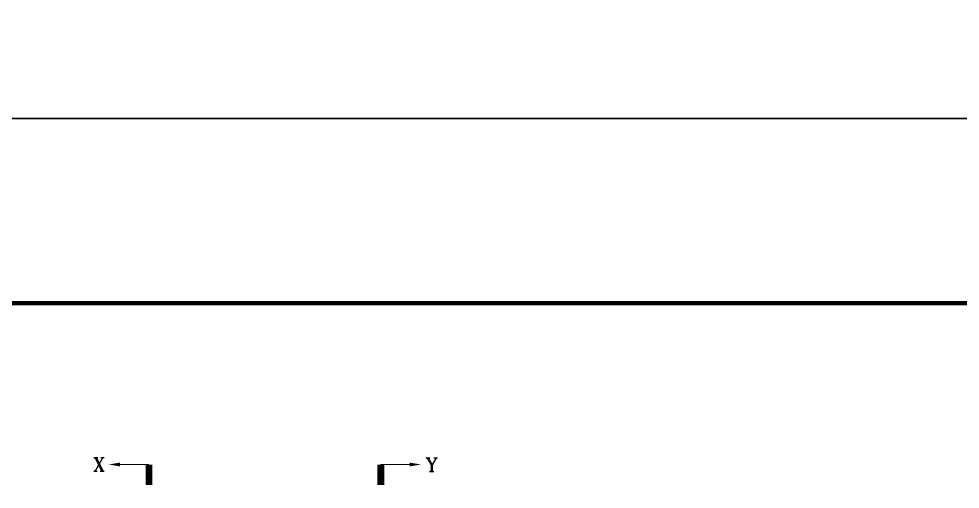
# Model space of a CAD drawing. Extents: x 79822 to 122366, y -56021 to -28815.
# Drawn here: x 87011 to 89090, y -47303 to -46265 of the extents above; entities that cross this region are included whole.
import ezdxf
from ezdxf.enums import TextEntityAlignment as Align

# ---------------------------------------------------------------- set-up
doc = ezdxf.new("R2010")
doc.units = 0
doc.header["$LTSCALE"] = 100
doc.header["$MEASUREMENT"] = 0
for name, color, linetype in [('LOOP', 5, 'Continuous'), ('t', 1, 'Continuous'), ('TEXT', 7, 'Continuous')]:
    doc.layers.add(name, color=color, linetype=linetype)
doc.styles.add('ROMANT', font='romant.shx')
doc.styles.get("Standard").update_dxf_attribs({"font": ''})
doc.styles.get('Standard').set_extended_font_data('SimSun')

# ---------------------------------------------------------------- blocks, each defined once
blk = doc.blocks.new('图框')
at = {"layer": 't', "color": 7, "const_width": 9.62}
blk.add_lwpolyline([(4115.6, -3151.6), (4115.6, 0), (0, 0), (0, -3151.6)], close=True, dxfattribs=at)
at = {"color": 7, "flags": 8}
for tag, p, height in [('DWG.NAME:', (1381.6, -2910.4), 25), ('PROJECTNAME:', (3125.5, -2912.8), 24), ('PROJECTNAME：', (3339.1, -2913.1), 25), ('DWG.NO.:', (3128.2, -3030.4), 24), ('图纸编号', (3315.4, -3052.4), 24), ('FILENO.:', (3128.7, -3106.1), 24), ('文档号', (3317.7, -3124.1), 24)]:
    blk.add_attdef(tag, p, '', height=height, dxfattribs=at)
for tag, p in [('图纸名称:', (1377.8, -2965.9)), ('项目名称：', (3121.6, -2984.3)), ('项目名称：', (3325, -2984.3))]:
    blk.add_attdef(tag, text='', height=25, dxfattribs=at).set_placement(p, align=Align.BOTTOM_LEFT)
for tag, height, p in [('RENLIU', 24, (698.2, -2950.4)), ('SHUFENWANG', 24, (885.8, -2950.4)), ('FANGHOU', 24, (1069.7, -2950.4)), ('DANDANLI', 24, (1250, -2950.4)), ('A', 23, (59.9, -2974.9)), ('设计时间', 23, (213.9, -2974.9)), ('刘仁', 23, (698.2, -3002.2)), ('王姝芬', 23, (885.8, -3002.2)), ('侯方', 23, (1069.7, -3002.2)), ('李丹丹', 23, (1250, -3002.2)), ('#10STATIONONTROLCABINETCOVER', 30, (1777.9, -3017.2)), ('PAGEXOFX', 24, (3953.7, -3039.1)), ('REV.', 24, (59.4, -3063)), ('DATE', 24, (208.9, -3063)), ('DESCRIPTION', 24, (451.7, -3063)), ('PREPARED', 24, (698.2, -3063)), ('CHECKED', 24, (885.8, -3063)), ('SIGNED', 24, (1069.7, -3063)), ('APPROVED', 24, (1250, -3063)), ('图纸名称', 30, (1777.9, -3094.7)), ('第几页共几页', 24, (3953.7, -3114.1))]:
    blk.add_attdef(tag, text='', height=height, dxfattribs=at).set_placement(p, align=Align.MIDDLE)
at = {"color": 7, "width": 0.8, "flags": 8}
blk.add_attdef('HANGZHOUHOLLYSYSAUTOMATIONCO.,LTD.', text='', height=24, dxfattribs=at).set_placement((2770.1, -3045.7), align=Align.MIDDLE)

msp = doc.modelspace()

# ---------------------------------------------------------------- linework, layer by layer
at = {"color": 1}
for points in [[(80424, -41902.7), (120415.7, -41902.7), (120415.7, -46484.7), (80424, -46484.7)], [(80424, -46484.7), (120403.6, -46484.7), (120403.6, -56021.4), (80424, -56021.4)]]:
    msp.add_lwpolyline(points, close=True, dxfattribs=at)
at = {"layer": 'LOOP', "color": 5, "lineweight": 0}
for p, q in [((87235.3, -47248.2), (87298.7, -47248.2)), ((87874.1, -47248.2), (87810.7, -47248.2))]:
    msp.add_line(p, q, dxfattribs=at)
at = {"layer": 'LOOP', "color": 5, "lineweight": 0, "const_width": 15}
for points in [[(87298.7, -47248.2), (87298.7, -47293.3)], [(87810.7, -47248.2), (87810.7, -47293.3)]]:
    msp.add_lwpolyline(points, dxfattribs=at)
at = {"layer": 'LOOP', "color": 5, "lineweight": 0}
for points in [[(87234.8, -47244), (87209.8, -47248.2), (87234.8, -47252.4)], [(87874.1, -47252.4), (87899.1, -47248.2), (87874.1, -47244)]]:
    msp.add_solid(points, dxfattribs=at)

# ---------------------------------------------------------------- block references
at = {"color": 1}
msp.add_blockref('图框', (86489.9, -46892.1), dxfattribs=at)

# ---------------------------------------------------------------- texts
at = {"layer": 'TEXT', "color": 5, "lineweight": 0, "style": 'ROMANT'}
for s, p in [('X', (87188.2, -47262.9)), ('Y', (87923, -47263.5))]:
    msp.add_text(s, height=30, dxfattribs=at).set_placement(p, align=Align.CENTER)

doc.saveas('drawing.dxf')
